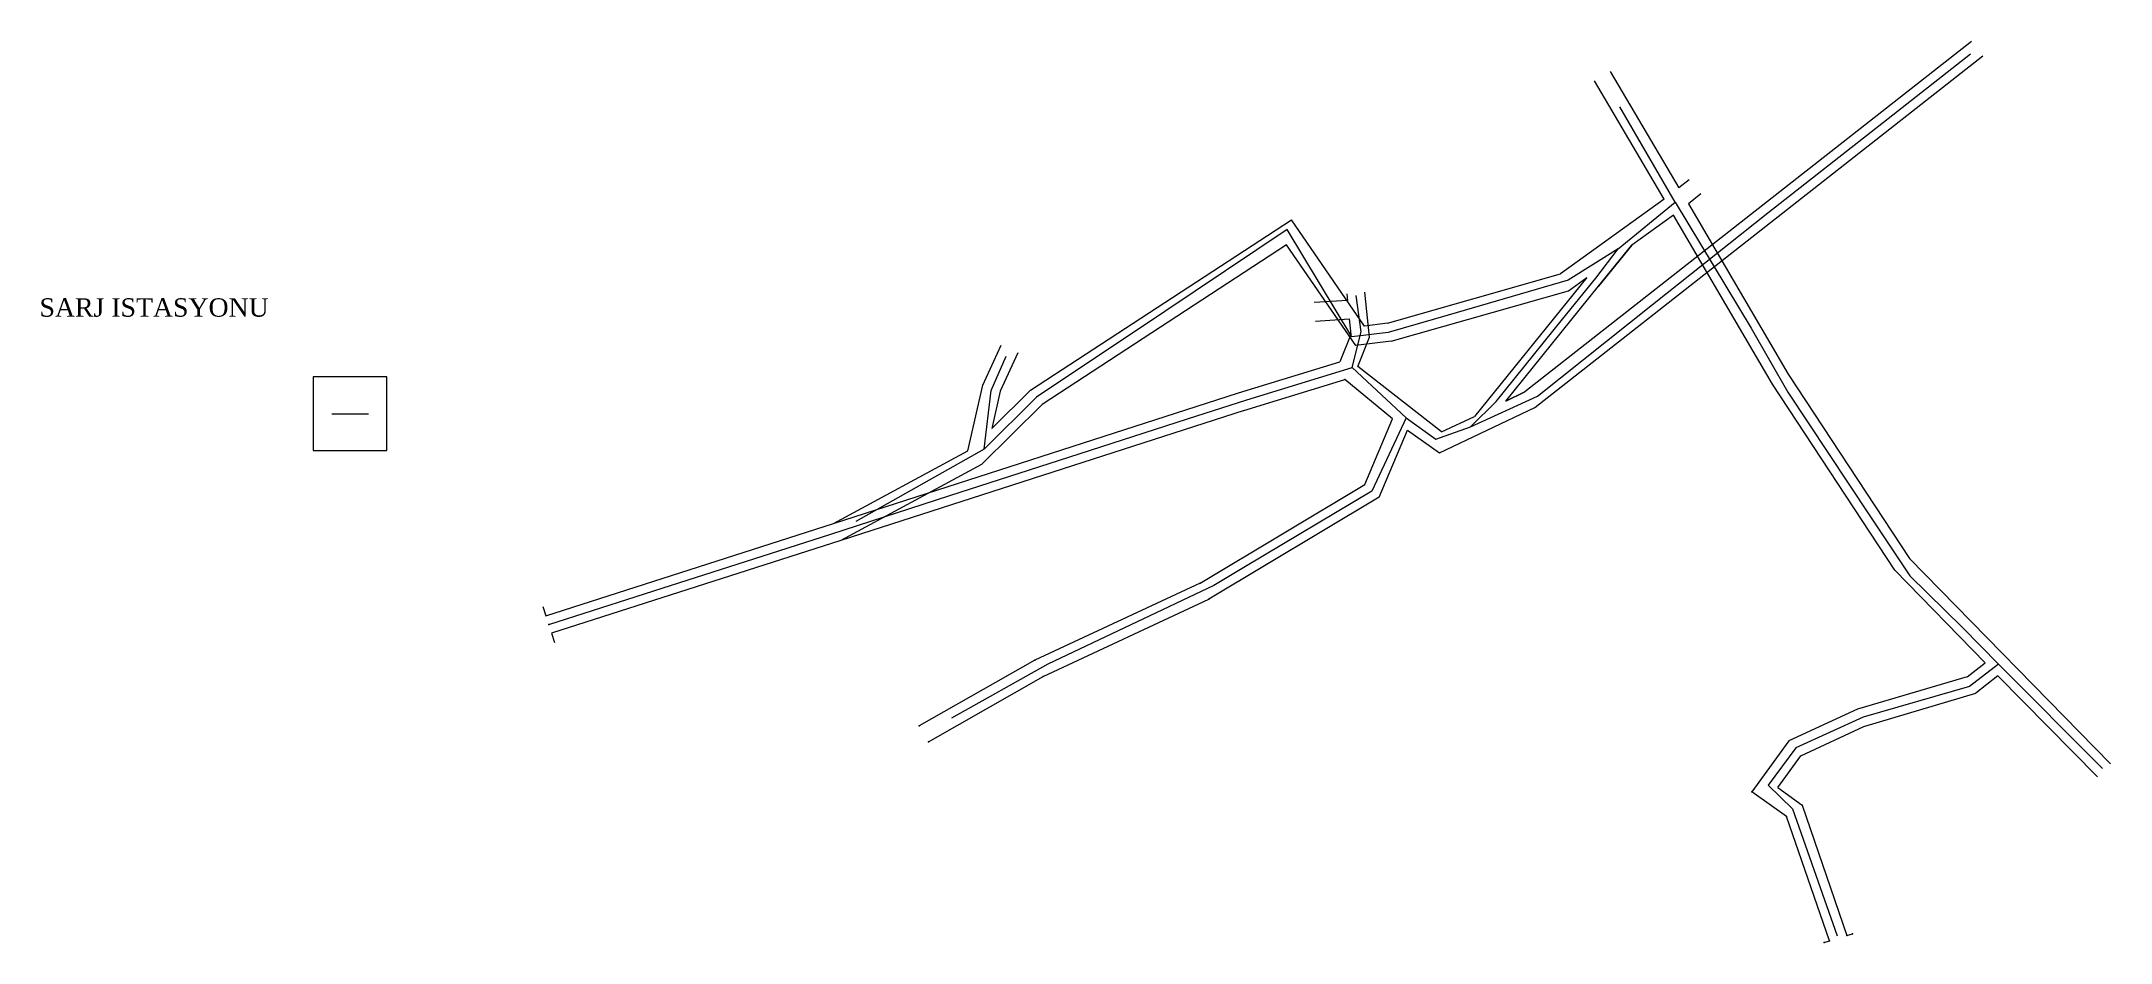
# Model space of a CAD drawing. Header units: millimetres. Extents: x 388415 to 388696, y 4581857 to 4581980.
import ezdxf

# ---------------------------------------------------------------- set-up
doc = ezdxf.new("R2010")
doc.units = ezdxf.units.MM
doc.layers.get('0').update_dxf_attribs({"color": 1, "lineweight": 0})
for name, color, linetype, lineweight in [('GEOFENCE', 3, 'Continuous', 0), ('INIT_COORD', 1, 'Continuous', 0), ('OTOCAD_DESENDRE', 2, 'Continuous', 0), ('OTOCAD_KUZE_GUNEY', 3, 'Continuous', 0), ('OTOCAD_LAGiM', 4, 'Continuous', 0), ('OTOCAD_TABAN', 1, 'Continuous', 0), ('OTOCAD_YENI_NOKTA', 2, 'Continuous', 0)]:
    doc.layers.add(name, color=color, linetype=linetype, lineweight=lineweight)
doc.styles.get("Standard").update_dxf_attribs({"font": 'TIMES.TTF'})

msp = doc.modelspace()

# ---------------------------------------------------------------- linework, layer by layer
at = {"lineweight": 0}
for p in [(388572.05, 4581906.12, 87.25), (388573.22, 4581903.91, 87.25), (388549.56, 4581895.64, 87.25), (388550.71, 4581893.42, 87.25), (388533.87, 4581886.72, 87.25), (388535.11, 4581884.55, 87.25), (388647.06, 4581877.75, 143), (388651.78, 4581874.39, 146), (388653.89, 4581875.96, 146), (388657.59, 4581857.49, 154), (388659.97, 4581858.23, 154), (388660.74, 4581858.47, 154), (388656.88, 4581857.27, 154)]:
    msp.add_point(p, dxfattribs=at)
at = {"layer": 'GEOFENCE'}
for p, q in [((388664.95, 4581968.75, 87.25), (388676.76, 4581978, 87.25)), ((388636.61, 4581957.85, 108.48), (388629.11, 4581970.84, 108.49)), ((388649.21, 4581956.41, 87.25), (388664.95, 4581968.75, 87.25)), ((388628.86, 4581951.52, 108.68), (388636.61, 4581957.85, 108.48)), ((388633.56, 4581943.96, 87.25), (388649.21, 4581956.41, 87.25)), ((388636.61, 4581957.85, 108.48), (388646.96, 4581940.74, 108.51)), ((388583.89, 4581954.14, 124.25), (388567.26, 4581943.03, 124.25)), ((388592.65, 4581939.58, 124.22), (388583.89, 4581954.14, 124.25)), ((388628.86, 4581951.52, 108.68), (388622.08, 4581947.29, 108.51)), ((388625.85, 4581947.56, 109.16), (388628.86, 4581951.52, 108.68)), ((388621.31, 4581941.96, 102.23), (388625.85, 4581947.56, 109.16)), ((388593.93, 4581940.25, 87.25), (388593.26, 4581945.2, 87.25)), ((388622.08, 4581947.29, 108.51), (388605.77, 4581942.53, 119.07)), ((388567.26, 4581943.03, 124.25), (388549.8, 4581931.36, 124.25)), ((388605.77, 4581942.53, 119.07), (388597.62, 4581940.16, 124.35)), ((388612.28, 4581930.78, 88.32), (388621.31, 4581941.96, 102.23)), ((388617.91, 4581931.51, 87.25), (388633.56, 4581943.96, 87.25)), ((388597.62, 4581940.16, 124.35), (388592.65, 4581939.58, 124.22)), ((388592.73, 4581935.39, 87.22), (388593.93, 4581940.25, 87.25)), ((388646.96, 4581940.74, 108.51), (388651.94, 4581932.06, 108.5)), ((388543.65, 4581932.28, 124.25), (388545.7, 4581936.93, 115.64)), ((388578.39, 4581931.01, 87.55), (388592.73, 4581935.39, 87.22)), ((388592.73, 4581935.39, 87.22), (388600.04, 4581928.57, 87.25)), ((388542.68, 4581924.33, 124.25), (388543.65, 4581932.28, 124.25)), ((388549.8, 4581931.36, 124.25), (388542.68, 4581924.33, 124.25)), ((388570.33, 4581928.41, 92.88), (388578.39, 4581931.01, 87.55)), ((388608.82, 4581927.33, 87.25), (388617.91, 4581931.51, 87.25)), ((388608.82, 4581927.33, 87.25), (388612.28, 4581930.78, 88.32)), ((388651.94, 4581932.06, 108.5), (388663.01, 4581915.4, 108.5)), ((388454, 4581929.13, 139.89), (388459, 4581929.13, 139.89)), ((388554.22, 4581923.21, 103.53), (388570.33, 4581928.41, 92.88)), ((388600.04, 4581928.57, 87.25), (388595.39, 4581918.6, 87.25)), ((388600.04, 4581928.57, 87.25), (388604.11, 4581925.67, 87.25)), ((388604.11, 4581925.67, 87.25), (388608.82, 4581927.33, 87.25)), ((388542.68, 4581924.33, 124.25), (388525.27, 4581914.5, 124.25)), ((388538.04, 4581918, 114.06), (388554.22, 4581923.21, 103.53)), ((388521.85, 4581912.78, 124.59), (388538.04, 4581918, 114.06)), ((388595.39, 4581918.6, 87.25), (388578.21, 4581908.35, 87.25)), ((388663.01, 4581915.4, 108.5), (388668.54, 4581907.08, 108.5)), ((388510.26, 4581909.07, 129.14), (388521.85, 4581912.78, 124.59)), ((388501.34, 4581906.21, 132.64), (388510.26, 4581909.07, 129.14)), ((388578.21, 4581908.35, 87.25), (388573.92, 4581905.79, 87.25)), ((388483.5, 4581900.49, 139.65), (388501.34, 4581906.21, 132.64)), ((388573.92, 4581905.79, 87.25), (388551.33, 4581895.09, 87.25)), ((388668.54, 4581907.08, 108.5), (388675.69, 4581900.08, 108.5)), ((388675.69, 4581900.08, 108.5), (388680.59, 4581895.09, 108.5)), ((388551.33, 4581895.09, 87.25), (388538.25, 4581887.75, 87.25)), ((388680.59, 4581895.09, 108.5), (388676.62, 4581892.05, 108.5)), ((388680.59, 4581895.09, 108.5), (388694.7, 4581880.91, 108.5)), ((388676.62, 4581892.05, 108.5), (388662.17, 4581887.89, 121.69)), ((388662.17, 4581887.89, 121.69), (388653.03, 4581883.72, 132.83)), ((388653.03, 4581883.72, 132.83), (388649.28, 4581878.68, 141.86)), ((388649.28, 4581878.68, 141.86), (388652.57, 4581875.44, 145.69)), ((388652.57, 4581875.44, 145.69), (388658.66, 4581858.21, 153.83))]:
    msp.add_line(p, q, dxfattribs=at)
at = {"layer": 'INIT_COORD'}
msp.add_point((388483.5, 4581900.49, 139.65), dxfattribs=at)
at = {"layer": 'OTOCAD_DESENDRE', "lineweight": 0}
for p, q in [((388597.53, 4581941.43, 124.25), (388621.02, 4581948.12, 108.5)), ((388624.61, 4581947.62, 108.5), (388609.36, 4581928.77, 87.25)), ((388622.12, 4581945.83, 108.5), (388624.61, 4581947.62, 108.5)), ((388598.02, 4581938.97, 124.25), (388622.12, 4581945.83, 108.5)), ((388613.6, 4581930.83, 87.25), (388626.22, 4581946.44, 108.5)), ((388522.23, 4581914.22, 124.25), (388577.25, 4581931.95, 87.25)), ((388578.04, 4581929.58, 88.84), (388523.22, 4581911.91, 124.25)), ((388483.11, 4581901.68, 139.43), (388522.23, 4581914.22, 124.25)), ((388523.22, 4581911.91, 124.25), (388483.88, 4581899.3, 139.86)), ((388482.71, 4581902.92, 139.89), (388483.11, 4581901.68, 139.43)), ((388483.88, 4581899.3, 139.86), (388484.3, 4581898.04, 139.43)), ((388676.33, 4581893.4, 108.5), (388661.4, 4581888.97, 122)), ((388662.28, 4581886.62, 122), (388677.5, 4581891.14, 108.5)), ((388661.4, 4581888.97, 122), (388652.06, 4581884.66, 133)), ((388653.71, 4581882.66, 133), (388662.28, 4581886.62, 122)), ((388652.06, 4581884.66, 133), (388647.06, 4581877.75, 143)), ((388650.56, 4581878.33, 143), (388653.71, 4581882.66, 133)), ((388651.78, 4581874.39, 146), (388647.06, 4581877.75, 143)), ((388650.56, 4581878.33, 143), (388653.89, 4581875.96, 146)), ((388657.59, 4581857.49, 154), (388651.78, 4581874.39, 146)), ((388653.89, 4581875.96, 146), (388659.97, 4581858.23, 154)), ((388656.88, 4581857.27, 154), (388657.59, 4581857.49, 154)), ((388659.97, 4581858.23, 154), (388660.74, 4581858.47, 154))]:
    msp.add_line(p, q, dxfattribs=at)
at = {"layer": 'OTOCAD_DESENDRE', "elevation": 139.89}
msp.add_lwpolyline([(388451.5, 4581934.13), (388451.5, 4581924.13), (388461.5, 4581924.13), (388461.5, 4581934.13)], close=True, dxfattribs=at)
at = {"layer": 'OTOCAD_KUZE_GUNEY', "lineweight": 0}
for p, q in [((388627.8, 4581975.63, 108.5), (388637.14, 4581959.8, 108.5)), ((388635.15, 4581958.26, 108.5), (388625.64, 4581974.36, 108.5)), ((388649.87, 4581933.16, 108.5), (388636.42, 4581956.09, 108.5)), ((388638.43, 4581957.62, 108.5), (388651.99, 4581934.48, 108.5)), ((388594.4, 4581941.04, 124.25), (388584.45, 4581955.48, 124.25)), ((388593.2, 4581938.38, 124.25), (388583.78, 4581952.05, 124.25)), ((388591.98, 4581945.41, 87.25), (388592.07, 4581944.49, 87.25)), ((388595.07, 4581939.53, 87.25), (388594.46, 4581945.66, 87.25)), ((388592.07, 4581944.49, 87.25), (388587.57, 4581944.22, 87.25)), ((388587.73, 4581941.72, 87.25), (388592.31, 4581942, 87.25)), ((388592.31, 4581942, 87.25), (388592.53, 4581939.89, 87.25)), ((388592.53, 4581939.89, 87.25), (388591.06, 4581936.19, 87.25)), ((388593.5, 4581935.56, 87.25), (388595.07, 4581939.53, 87.25)), ((388598.2, 4581928.44, 87.25), (388591.72, 4581933.78, 87.25)), ((388604.85, 4581926.67, 87.25), (388593.5, 4581935.56, 87.25)), ((388651.99, 4581934.48, 108.5), (388668.46, 4581909.46, 108.5)), ((388666.5, 4581907.89, 108.5), (388649.87, 4581933.16, 108.5)), ((388594.43, 4581919.52, 87.25), (388598.2, 4581928.44, 87.25)), ((388596.41, 4581917.8, 87.25), (388600.26, 4581926.88, 87.25)), ((388600.26, 4581926.88, 87.25), (388604.58, 4581923.79, 87.25)), ((388668.46, 4581909.46, 108.5), (388695.82, 4581881.56, 108.5)), ((388678.75, 4581895.3, 108.5), (388666.5, 4581907.89, 108.5)), ((388694.04, 4581879.8, 108.5), (388680.51, 4581893.5, 108.5)), ((388680.51, 4581893.5, 108.5), (388680.51, 4581893.5, 108.5))]:
    msp.add_line(p, q, dxfattribs=at)
at = {"layer": 'OTOCAD_LAGiM', "lineweight": 0}
for p, q in [((388638.52, 4581960.92, 108.5), (388637.14, 4581959.8, 108.5)), ((388640.1, 4581958.98, 108.5), (388638.43, 4581957.62, 108.5)), ((388635.15, 4581958.26, 108.5), (388621.02, 4581948.12, 108.5)), ((388636.42, 4581956.09, 108.5), (388630.74, 4581952.02, 108.5)), ((388630.74, 4581952.02, 108.5), (388626.22, 4581946.44, 108.5)), ((388598.02, 4581938.97, 124.25), (388593.2, 4581938.38, 124.25)), ((388597.53, 4581941.43, 124.25), (388594.4, 4581941.04, 124.25)), ((388577.25, 4581931.95, 87.25), (388591.06, 4581936.19, 87.25)), ((388578, 4581929.57, 87.25), (388591.72, 4581933.78, 87.25)), ((388676.33, 4581893.4, 108.5), (388678.75, 4581895.3, 108.5)), ((388680.51, 4581893.5, 108.5), (388677.5, 4581891.14, 108.5))]:
    msp.add_line(p, q, dxfattribs=at)
at = {"layer": 'OTOCAD_TABAN', "lineweight": 0}
for p, q in [((388676.91, 4581979.71, 87.25), (388616.21, 4581932.1, 87.25)), ((388617.55, 4581929.97, 87.25), (388678.45, 4581977.74, 87.25)), ((388549, 4581932.33, 124.25), (388584.45, 4581955.48, 124.25)), ((388583.78, 4581952.05, 124.25), (388550.58, 4581930.37, 124.25)), ((388542.5, 4581932.99, 124.25), (388545, 4581938.44, 113.77)), ((388547.28, 4581937.4, 113.85), (388544.88, 4581932.18, 124.25)), ((388540.49, 4581924.07, 124.25), (388542.5, 4581932.99, 124.25)), ((388543.74, 4581927.13, 124.25), (388549, 4581932.33, 124.25)), ((388544.88, 4581932.18, 124.25), (388543.74, 4581927.13, 124.25)), ((388613.6, 4581930.83, 87.25), (388616.21, 4581932.1, 87.25)), ((388616.21, 4581932.1, 87.25), (388613.6, 4581930.83, 87.25)), ((388550.58, 4581930.37, 124.25), (388542.33, 4581922.23, 124.25)), ((388604.58, 4581923.79, 87.25), (388617.55, 4581929.97, 87.25)), ((388604.85, 4581926.67, 87.25), (388609.36, 4581928.77, 87.25)), ((388522.23, 4581914.22, 124.25), (388540.49, 4581924.07, 124.25)), ((388542.33, 4581922.23, 124.25), (388523.22, 4581911.91, 124.25)), ((388572.05, 4581906.12, 87.25), (388594.43, 4581919.52, 87.25)), ((388596.41, 4581917.8, 87.25), (388573.22, 4581903.91, 87.25)), ((388572.05, 4581906.12, 87.25), (388549.56, 4581895.64, 87.25)), ((388550.71, 4581893.42, 87.25), (388573.22, 4581903.91, 87.25)), ((388549.56, 4581895.64, 87.25), (388533.87, 4581886.72, 87.25)), ((388535.11, 4581884.55, 87.25), (388550.71, 4581893.42, 87.25))]:
    msp.add_line(p, q, dxfattribs=at)
at = {"layer": 'OTOCAD_YENI_NOKTA', "lineweight": 0}
msp.add_line((388626.22, 4581946.44, 108.5), (388630.74, 4581952.02, 108.5), dxfattribs=at)
for p in [(388626.22, 4581946.44, 108.5), (388591.72, 4581933.78, 87.25)]:
    msp.add_point(p, dxfattribs=at)

# ---------------------------------------------------------------- texts
at = {"layer": 'OTOCAD_DESENDRE', "insert": (388414.28, 4581944.81, 139.89), "char_height": 2.5, "width": 37.2163, "attachment_point": 1}
msp.add_mtext('{SARJ ISTASYONU}', dxfattribs=at)

doc.saveas('drawing.dxf')
